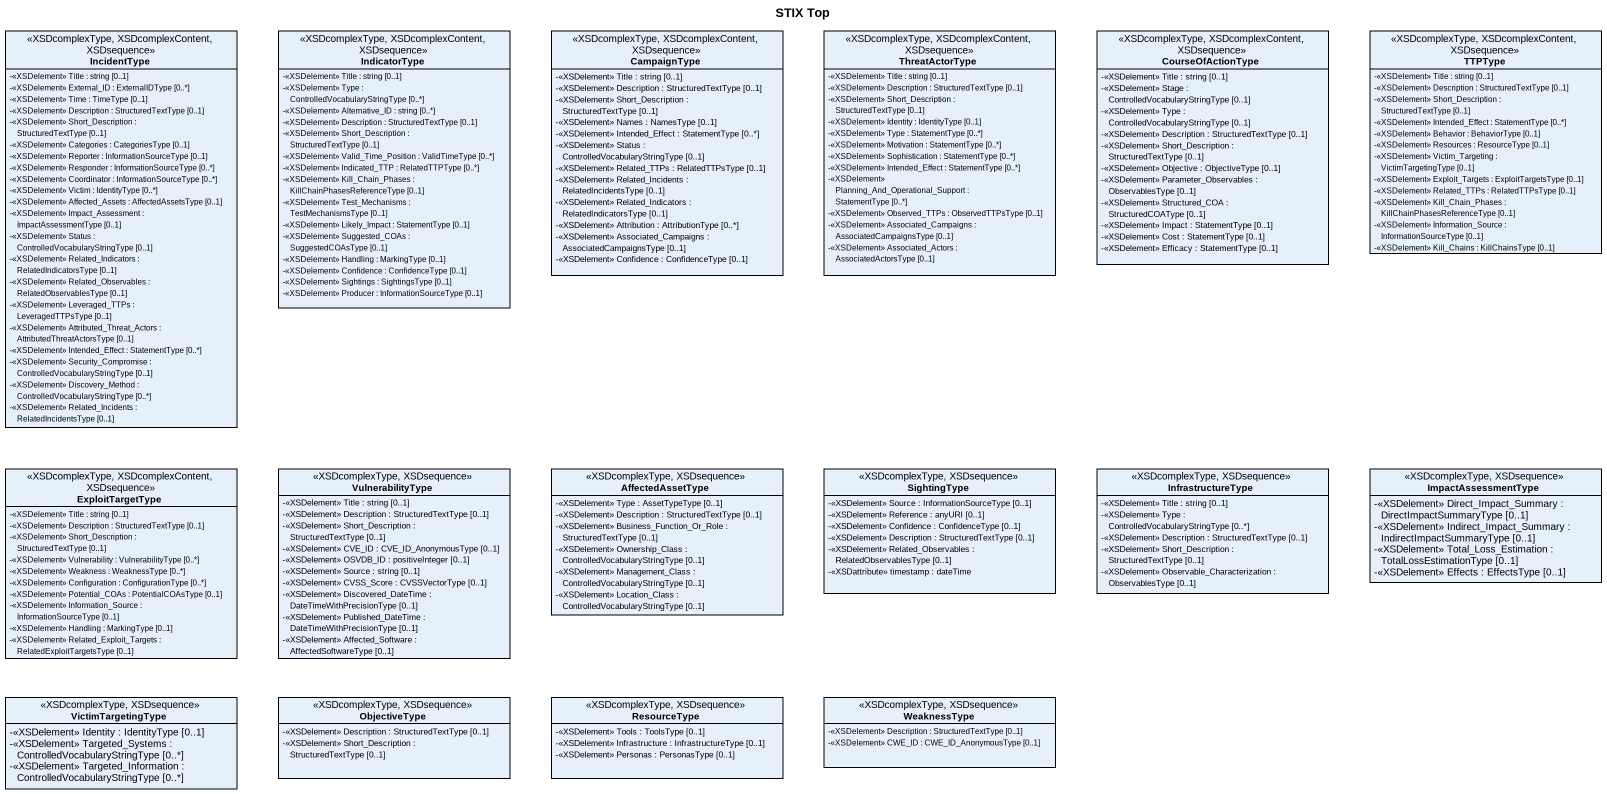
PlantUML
@startuml
title STIX Top
hide circle
hide empty members
skinparam classAttributeIconSize 0
class IncidentType <<XSDcomplexType, XSDcomplexContent, XSDsequence>> {
  -<<XSDelement>> Title : string [0..1]
  -<<XSDelement>> External_ID : ExternalIDType [0..*]
  -<<XSDelement>> Time : TimeType [0..1]
  -<<XSDelement>> Description : StructuredTextType [0..1]
  -<<XSDelement>> Short_Description : StructuredTextType [0..1]
  -<<XSDelement>> Categories : CategoriesType [0..1]
  -<<XSDelement>> Reporter : InformationSourceType [0..1]
  -<<XSDelement>> Responder : InformationSourceType [0..*]
  -<<XSDelement>> Coordinator : InformationSourceType [0..*]
  -<<XSDelement>> Victim : IdentityType [0..*]
  -<<XSDelement>> Affected_Assets : AffectedAssetsType [0..1]
  -<<XSDelement>> Impact_Assessment : ImpactAssessmentType [0..1]
  -<<XSDelement>> Status : ControlledVocabularyStringType [0..1]
  -<<XSDelement>> Related_Indicators : RelatedIndicatorsType [0..1]
  -<<XSDelement>> Related_Observables : RelatedObservablesType [0..1]
  -<<XSDelement>> Leveraged_TTPs : LeveragedTTPsType [0..1]
  -<<XSDelement>> Attributed_Threat_Actors : AttributedThreatActorsType [0..1]
  -<<XSDelement>> Intended_Effect : StatementType [0..*]
  -<<XSDelement>> Security_Compromise : ControlledVocabularyStringType [0..1]
  -<<XSDelement>> Discovery_Method : ControlledVocabularyStringType [0..*]
  -<<XSDelement>> Related_Incidents : RelatedIncidentsType [0..1]
}
class IndicatorType <<XSDcomplexType, XSDcomplexContent, XSDsequence>> {
  -<<XSDelement>> Title : string [0..1]
  -<<XSDelement>> Type : ControlledVocabularyStringType [0..*]
  -<<XSDelement>> Alternative_ID : string [0..*]
  -<<XSDelement>> Description : StructuredTextType [0..1]
  -<<XSDelement>> Short_Description : StructuredTextType [0..1]
  -<<XSDelement>> Valid_Time_Position : ValidTimeType [0..*]
  -<<XSDelement>> Indicated_TTP : RelatedTTPType [0..*]
  -<<XSDelement>> Kill_Chain_Phases : KillChainPhasesReferenceType [0..1]
  -<<XSDelement>> Test_Mechanisms : TestMechanismsType [0..1]
  -<<XSDelement>> Likely_Impact : StatementType [0..1]
  -<<XSDelement>> Suggested_COAs : SuggestedCOAsType [0..1]
  -<<XSDelement>> Handling : MarkingType [0..1]
  -<<XSDelement>> Confidence : ConfidenceType [0..1]
  -<<XSDelement>> Sightings : SightingsType [0..1]
  -<<XSDelement>> Producer : InformationSourceType [0..1]
}
class CampaignType <<XSDcomplexType, XSDcomplexContent, XSDsequence>> {
  -<<XSDelement>> Title : string [0..1]
  -<<XSDelement>> Description : StructuredTextType [0..1]
  -<<XSDelement>> Short_Description : StructuredTextType [0..1]
  -<<XSDelement>> Names : NamesType [0..1]
  -<<XSDelement>> Intended_Effect : StatementType [0..*]
  -<<XSDelement>> Status : ControlledVocabularyStringType [0..1]
  -<<XSDelement>> Related_TTPs : RelatedTTPsType [0..1]
  -<<XSDelement>> Related_Incidents : RelatedIncidentsType [0..1]
  -<<XSDelement>> Related_Indicators : RelatedIndicatorsType [0..1]
  -<<XSDelement>> Attribution : AttributionType [0..*]
  -<<XSDelement>> Associated_Campaigns : AssociatedCampaignsType [0..1]
  -<<XSDelement>> Confidence : ConfidenceType [0..1]
}
class ThreatActorType <<XSDcomplexType, XSDcomplexContent, XSDsequence>> {
  -<<XSDelement>> Title : string [0..1]
  -<<XSDelement>> Description : StructuredTextType [0..1]
  -<<XSDelement>> Short_Description : StructuredTextType [0..1]
  -<<XSDelement>> Identity : IdentityType [0..1]
  -<<XSDelement>> Type : StatementType [0..*]
  -<<XSDelement>> Motivation : StatementType [0..*]
  -<<XSDelement>> Sophistication : StatementType [0..*]
  -<<XSDelement>> Intended_Effect : StatementType [0..*]
  -<<XSDelement>> Planning_And_Operational_Support : StatementType [0..*]
  -<<XSDelement>> Observed_TTPs : ObservedTTPsType [0..1]
  -<<XSDelement>> Associated_Campaigns : AssociatedCampaignsType [0..1]
  -<<XSDelement>> Associated_Actors : AssociatedActorsType [0..1]
}
class CourseOfActionType <<XSDcomplexType, XSDcomplexContent, XSDsequence>> {
  -<<XSDelement>> Title : string [0..1]
  -<<XSDelement>> Stage : ControlledVocabularyStringType [0..1]
  -<<XSDelement>> Type : ControlledVocabularyStringType [0..1]
  -<<XSDelement>> Description : StructuredTextType [0..1]
  -<<XSDelement>> Short_Description : StructuredTextType [0..1]
  -<<XSDelement>> Objective : ObjectiveType [0..1]
  -<<XSDelement>> Parameter_Observables : ObservablesType [0..1]
  -<<XSDelement>> Structured_COA : StructuredCOAType [0..1]
  -<<XSDelement>> Impact : StatementType [0..1]
  -<<XSDelement>> Cost : StatementType [0..1]
  -<<XSDelement>> Efficacy : StatementType [0..1]
}
class TTPType <<XSDcomplexType, XSDcomplexContent, XSDsequence>> {
  -<<XSDelement>> Title : string [0..1]
  -<<XSDelement>> Description : StructuredTextType [0..1]
  -<<XSDelement>> Short_Description : StructuredTextType [0..1]
  -<<XSDelement>> Intended_Effect : StatementType [0..*]
  -<<XSDelement>> Behavior : BehaviorType [0..1]
  -<<XSDelement>> Resources : ResourceType [0..1]
  -<<XSDelement>> Victim_Targeting : VictimTargetingType [0..1]
  -<<XSDelement>> Exploit_Targets : ExploitTargetsType [0..1]
  -<<XSDelement>> Related_TTPs : RelatedTTPsType [0..1]
  -<<XSDelement>> Kill_Chain_Phases : KillChainPhasesReferenceType [0..1]
  -<<XSDelement>> Information_Source : InformationSourceType [0..1]
  -<<XSDelement>> Kill_Chains : KillChainsType [0..1]
}
class ExploitTargetType <<XSDcomplexType, XSDcomplexContent, XSDsequence>> {
  -<<XSDelement>> Title : string [0..1]
  -<<XSDelement>> Description : StructuredTextType [0..1]
  -<<XSDelement>> Short_Description : StructuredTextType [0..1]
  -<<XSDelement>> Vulnerability : VulnerabilityType [0..*]
  -<<XSDelement>> Weakness : WeaknessType [0..*]
  -<<XSDelement>> Configuration : ConfigurationType [0..*]
  -<<XSDelement>> Potential_COAs : PotentialCOAsType [0..1]
  -<<XSDelement>> Information_Source : InformationSourceType [0..1]
  -<<XSDelement>> Handling : MarkingType [0..1]
  -<<XSDelement>> Related_Exploit_Targets : RelatedExploitTargetsType [0..1]
}
class VulnerabilityType <<XSDcomplexType, XSDsequence>> {
  -<<XSDelement>> Title : string [0..1]
  -<<XSDelement>> Description : StructuredTextType [0..1]
  -<<XSDelement>> Short_Description : StructuredTextType [0..1]
  -<<XSDelement>> CVE_ID : CVE_ID_AnonymousType [0..1]
  -<<XSDelement>> OSVDB_ID : positiveInteger [0..1]
  -<<XSDelement>> Source : string [0..1]
  -<<XSDelement>> CVSS_Score : CVSSVectorType [0..1]
  -<<XSDelement>> Discovered_DateTime : DateTimeWithPrecisionType [0..1]
  -<<XSDelement>> Published_DateTime : DateTimeWithPrecisionType [0..1]
  -<<XSDelement>> Affected_Software : AffectedSoftwareType [0..1]
}
class AffectedAssetType <<XSDcomplexType, XSDsequence>> {
  -<<XSDelement>> Type : AssetTypeType [0..1]
  -<<XSDelement>> Description : StructuredTextType [0..1]
  -<<XSDelement>> Business_Function_Or_Role : StructuredTextType [0..1]
  -<<XSDelement>> Ownership_Class : ControlledVocabularyStringType [0..1]
  -<<XSDelement>> Management_Class : ControlledVocabularyStringType [0..1]
  -<<XSDelement>> Location_Class : ControlledVocabularyStringType [0..1]
}
class SightingType <<XSDcomplexType, XSDsequence>> {
  -<<XSDelement>> Source : InformationSourceType [0..1]
  -<<XSDelement>> Reference : anyURI [0..1]
  -<<XSDelement>> Confidence : ConfidenceType [0..1]
  -<<XSDelement>> Description : StructuredTextType [0..1]
  -<<XSDelement>> Related_Observables : RelatedObservablesType [0..1]
  -<<XSDattribute>> timestamp : dateTime
}
class InfrastructureType <<XSDcomplexType, XSDsequence>> {
  -<<XSDelement>> Title : string [0..1]
  -<<XSDelement>> Type : ControlledVocabularyStringType [0..*]
  -<<XSDelement>> Description : StructuredTextType [0..1]
  -<<XSDelement>> Short_Description : StructuredTextType [0..1]
  -<<XSDelement>> Observable_Characterization : ObservablesType [0..1]
}
class ImpactAssessmentType <<XSDcomplexType, XSDsequence>> {
  -<<XSDelement>> Direct_Impact_Summary : DirectImpactSummaryType [0..1]
  -<<XSDelement>> Indirect_Impact_Summary : IndirectImpactSummaryType [0..1]
  -<<XSDelement>> Total_Loss_Estimation : TotalLossEstimationType [0..1]
  -<<XSDelement>> Effects : EffectsType [0..1]
}
class VictimTargetingType <<XSDcomplexType, XSDsequence>> {
  -<<XSDelement>> Identity : IdentityType [0..1]
  -<<XSDelement>> Targeted_Systems : ControlledVocabularyStringType [0..*]
  -<<XSDelement>> Targeted_Information : ControlledVocabularyStringType [0..*]
}
class ObjectiveType <<XSDcomplexType, XSDsequence>> {
  -<<XSDelement>> Description : StructuredTextType [0..1]
  -<<XSDelement>> Short_Description : StructuredTextType [0..1]
}
class ResourceType <<XSDcomplexType, XSDsequence>> {
  -<<XSDelement>> Tools : ToolsType [0..1]
  -<<XSDelement>> Infrastructure : InfrastructureType [0..1]
  -<<XSDelement>> Personas : PersonasType [0..1]
}
class WeaknessType <<XSDcomplexType, XSDsequence>> {
  -<<XSDelement>> Description : StructuredTextType [0..1]
  -<<XSDelement>> CWE_ID : CWE_ID_AnonymousType [0..1]
}
@enduml
